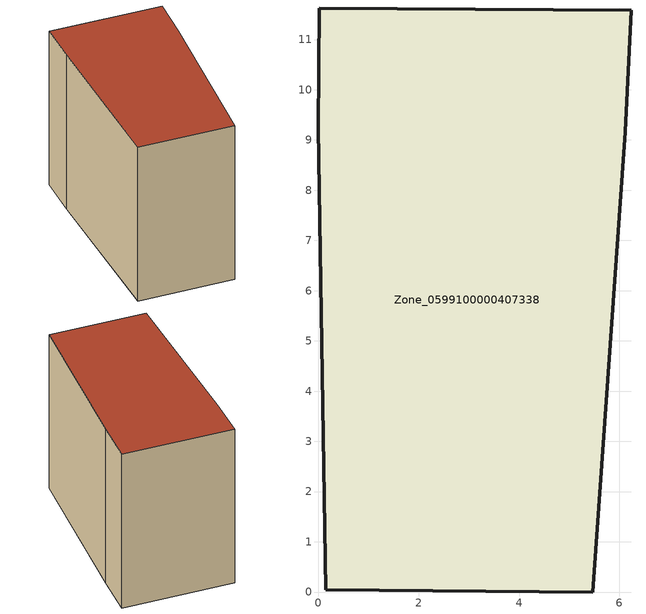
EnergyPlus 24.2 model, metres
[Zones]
Zone_0599100000407338
 floor ground (C_G): 0.15,0.04 0,9.23 0.02,11.63 6.24,11.58 6.12,9.17 5.46,0 z0
 wall outside (C_F): 6.24,11.58 0.02,11.63 0,9.23 0.15,0.04 5.46,0 6.12,9.17 6.24,11.58 z0:9.4
 roof outside (C_R): 5.46,0 6.12,9.17 6.24,11.58 0.02,11.63 0,9.23 0.15,0.04 z9.4
[BUILDING]
Pand.0599100000407338: North Axis=0; Terrain=City; Loads Convergence Tolerance Value=0.04; Temperature Convergence Tolerance Value=0.4; Solar Distribution=FullExterior; Maximum Number of Warmup Days=25; Minimum Number of Warmup Days=1
[Site:Location]
Rotterdam.The.Hague.AP_ZH_NLD Design_Conditions: Latitude=51.96; Longitude=4.45; Time Zone=1; Elevation=-4.5
[SITE:GROUNDTEMPERATURE:BUILDINGSURFACE]
18, 18, 18, 18, 18, 18, 18, 18, 18, 18, 18, 18
[MATERIAL] Thermal Absorptance=0.9; Solar Absorptance=0.7; Visible Absorptance=0.7
Name | Roughness | Thickness | Conductivity | Density | Specific Heat
G.TI.1992-2005 | MediumSmooth | 0.15 | 0.06 | 540 | 1210
F.TI.1992-2005 | Rough | 0.3 | 0.12 | 1920 | 840
R.TI.1992-2005 | MediumRough | 0.2 | 0.08 | 1500 | 1000
[CONSTRUCTION]
C_G: G.TI.1992-2005
C_F: F.TI.1992-2005
C_R: R.TI.1992-2005
[ZONE]
Zone_0599100000407338: Type=1; Multiplier=1; Ceiling Height=Autocalculate; Volume=Autocalculate; Floor Area=autocalculate; Part of Total Floor Area=Yes
[ZONEINFILTRATION:DESIGNFLOWRATE]
Infil_Zone_0599100000407338: Zone or ZoneList or Space or SpaceList=Zone_0599100000407338; Schedule=AlwaysOn; Design Flow Rate Calculation Method=Flow/Area; Flow Rate per Floor Area=0.0015; Constant Term Coefficient=1; Temperature Term Coefficient=0; Velocity Term Coefficient=0; Velocity Squared Term Coefficient=0
[HVACTEMPLATE:ZONE:IDEALLOADSAIRSYSTEM]
Zone_0599100000407338: Maximum Heating Supply Air Temperature=50; Minimum Cooling Supply Air Temperature=13; Maximum Heating Supply Air Humidity Ratio=0.0156; Minimum Cooling Supply Air Humidity Ratio=0.0077; Heating Limit=NoLimit; Cooling Limit=NoLimit; Dehumidification Control Type=ConstantSensibleHeatRatio; Cooling Sensible Heat Ratio=0.7; Dehumidification Setpoint=60; Humidification Control Type=None; Humidification Setpoint=30; Outdoor Air Method=None; Outdoor Air Flow Rate per Person=0.00944; Outdoor Air Flow Rate per Zone Floor Area=0; Outdoor Air Flow Rate per Zone=0; Demand Controlled Ventilation Type=None; Outdoor Air Economizer Type=NoEconomizer; Heat Recovery Type=None; Sensible Heat Recovery Effectiveness=0.7; Latent Heat Recovery Effectiveness=0.65
[ZONECONTROL:THERMOSTAT]
ThermostatControl_Zone_0599100000407338: Zone or ZoneList=Zone_0599100000407338; Control Type Schedule=DualSetpointControlType; Control 1=Thermostat_Zone_0599100000407338; Temperature Difference Between Cutout And Setpoint=0
[THERMOSTATSETPOINT:DUALSETPOINT]
Thermostat_Zone_0599100000407338: Heating Setpoint Temperature Schedule=HeatingSetpoint_Zone_0599100000407338; Cooling Setpoint Temperature Schedule=CoolingSetpoint_Zone_0599100000407338
[SCHEDULE:COMPACT]
HeatingSetpoint_Zone_0599100000407338: Through: 12/31, For: AllDays, Until: 24:00, 21
CoolingSetpoint_Zone_0599100000407338: Through: 12/31, For: AllDays, Until: 24:00, 24
DualSetpointControlType: Through: 12/31, For: AllDays, Until: 24:00, 4
AlwaysOn: Through: 12/31, For: AllDays, Until: 24:00, 1
